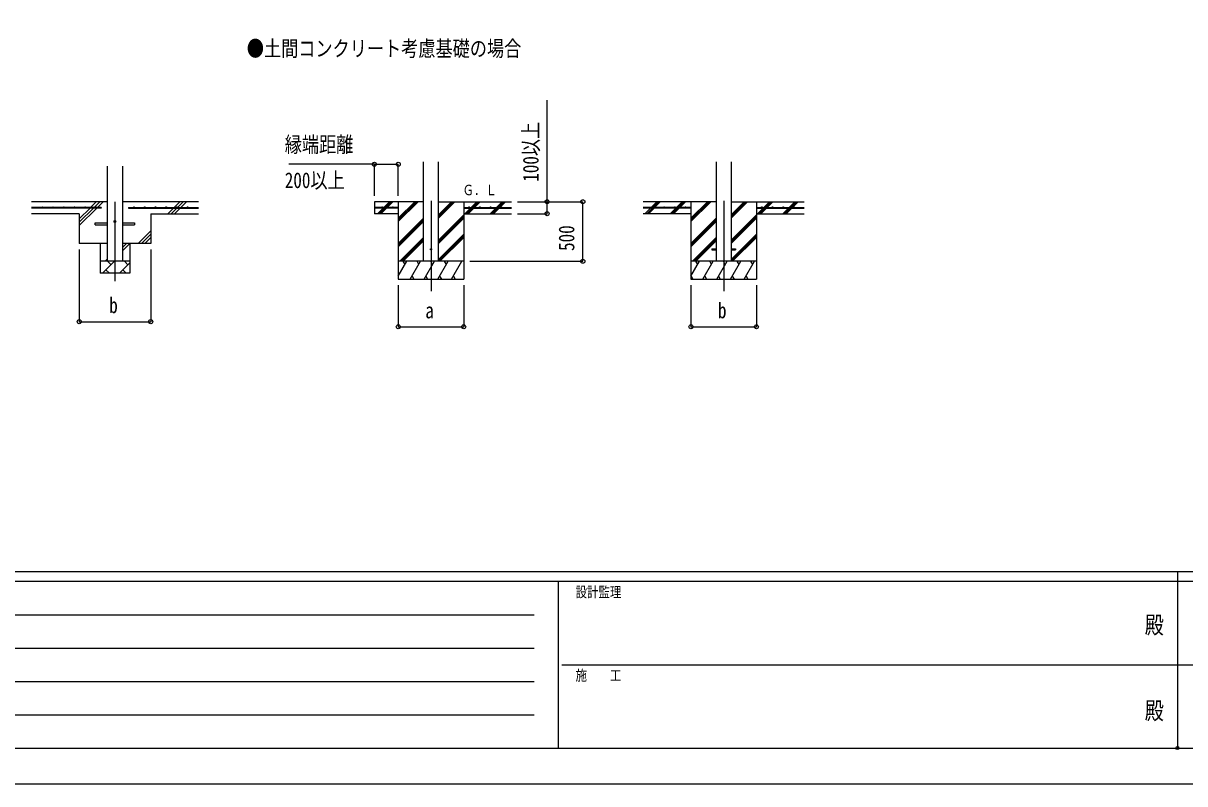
# Model space of a CAD drawing. Units: millimetres, scale not verified. Extents: x -16820 to 16820, y -11880 to 11880.
# Drawn here: x -9711 to 41, y -11880 to -5493 of the extents above; entities that cross this region are included whole.
import ezdxf
from ezdxf.enums import TextEntityAlignment as Align

# ---------------------------------------------------------------- set-up
doc = ezdxf.new("R2010")
doc.units = ezdxf.units.MM
doc.header["$LTSCALE"] = 50
doc.header["$PDMODE"] = 32
doc.header["$PDSIZE"] = 25
for name, color, linetype in [('0-2_USER1', 3, 'Continuous'), ('0-4_YKK_12', 2, 'Continuous'), ('0-5_YKK_13', 4, 'Continuous'), ('0-6_YKK_A1', 4, 'Continuous'), ('0-7_YKK_D', 6, 'Continuous'), ('0-8_YKK_ZWAK', 7, 'Continuous')]:
    doc.layers.add(name, color=color, linetype=linetype)
doc.styles.add('ＭＳ ゴシック', font='')
doc.styles.get('ＭＳ ゴシック').set_extended_font_data('MS Gothic')

msp = doc.modelspace()

# ---------------------------------------------------------------- linework, layer by layer
at = {"layer": '0-4_YKK_12'}
for p, q in [((-8940.78, -6992.29), (-8940.78, -7658.24)), ((-6287.32, -6983.08), (-6287.32, -7742.29)), ((-3829.93, -6983.08), (-3829.93, -7742.29))]:
    msp.add_line(p, q, dxfattribs=at)
at = {"layer": '0-5_YKK_13'}
for p, q in [((-9105.78, -7169.29), (-9003.28, -7169.29)), ((-9105.78, -7185.29), (-9105.78, -7169.29)), ((-9105.78, -7185.29), (-9003.28, -7185.29)), ((-8878.28, -7169.29), (-8775.78, -7169.29)), ((-8878.28, -7185.29), (-8775.78, -7185.29)), ((-8775.78, -7169.29), (-8775.78, -7185.29)), ((-3929.93, -7387.79), (-3929.93, -7396.79)), ((-3929.93, -7387.79), (-3892.43, -7387.79)), ((-3929.93, -7396.79), (-3892.43, -7396.79)), ((-3767.43, -7387.79), (-3729.93, -7387.79)), ((-3767.43, -7396.79), (-3729.93, -7396.79)), ((-3729.93, -7387.79), (-3729.93, -7396.79))]:
    msp.add_line(p, q, dxfattribs=at)
for centre, radius in [((-8940.78, -7157.29), 8), ((-6287.32, -7392.29), 5)]:
    msp.add_circle(centre, radius, dxfattribs=at)
at = {"layer": '0-6_YKK_A1'}
for p, q in [((-9003.28, -7492.29), (-9003.28, -6692.29)), ((-8878.28, -6692.29), (-8878.28, -7492.29)), ((-6349.82, -7492.29), (-6349.82, -6656.94)), ((-6224.82, -7492.29), (-6224.82, -6656.94)), ((-3892.43, -6655.94), (-3892.43, -7492.29)), ((-3767.43, -6655.94), (-3767.43, -7492.29)), ((-9003.28, -6992.29), (-9640.78, -6992.29)), ((-9144.85, -7039.79), (-9097.35, -6992.29)), ((-9116.56, -7039.79), (-9069.06, -6992.29)), ((-9088.28, -7039.79), (-9040.78, -6992.29)), ((-8240.78, -6992.29), (-8878.28, -6992.29)), ((-8444.85, -7039.79), (-8397.35, -6992.29)), ((-8416.56, -7039.79), (-8369.06, -6992.29)), ((-8388.28, -7039.79), (-8340.78, -6992.29)), ((-6683.36, -7039.79), (-6635.86, -6992.29)), ((-6669.21, -7039.79), (-6621.71, -6992.29)), ((-6655.07, -7039.79), (-6607.57, -6992.29)), ((-6562.32, -6992.29), (-6562.32, -7642.29)), ((-6562.32, -7159.17), (-6395.44, -6992.29)), ((-6562.32, -7145.03), (-6409.58, -6992.29)), ((-6562.32, -7130.89), (-6423.72, -6992.29)), ((-6224.82, -7130.04), (-6087.07, -6992.29)), ((-6224.82, -7115.9), (-6101.21, -6992.29)), ((-6224.82, -7101.75), (-6115.36, -6992.29)), ((-6224.82, -6992.29), (-5612.32, -6992.29)), ((-6012.32, -6992.29), (-6012.32, -7642.29)), ((-5950.72, -7039.79), (-5903.22, -6992.29)), ((-5936.58, -7039.79), (-5889.08, -6992.29)), ((-5922.44, -7039.79), (-5874.94, -6992.29)), ((-5738.59, -7039.79), (-5691.09, -6992.29)), ((-5724.45, -7039.79), (-5676.95, -6992.29)), ((-5710.31, -7039.79), (-5662.81, -6992.29)), ((-3892.43, -6992.29), (-4504.93, -6992.29)), ((-4438.1, -7039.79), (-4390.6, -6992.29)), ((-4419.1, -7034.93), (-4376.46, -6992.29)), ((-4409.81, -7039.79), (-4362.31, -6992.29)), ((-4225.97, -7039.79), (-4178.47, -6992.29)), ((-4211.83, -7039.79), (-4164.32, -6992.29)), ((-4197.68, -7039.79), (-4150.18, -6992.29)), ((-4104.93, -6992.29), (-4104.93, -7642.29)), ((-4104.93, -7159.17), (-3938.05, -6992.29)), ((-4104.93, -7145.03), (-3952.19, -6992.29)), ((-4104.93, -7130.89), (-3966.33, -6992.29)), ((-3767.43, -7130.04), (-3629.68, -6992.29)), ((-3767.43, -7115.9), (-3643.82, -6992.29)), ((-3767.43, -7101.75), (-3657.97, -6992.29)), ((-3767.43, -6992.29), (-3154.93, -6992.29)), ((-3554.93, -6992.29), (-3554.93, -7642.29)), ((-3493.34, -7039.79), (-3445.83, -6992.29)), ((-3479.19, -7039.79), (-3431.69, -6992.29)), ((-3465.05, -7039.79), (-3417.55, -6992.29)), ((-3281.2, -7039.79), (-3233.7, -6992.29)), ((-3267.06, -7039.79), (-3219.56, -6992.29)), ((-3252.92, -7039.79), (-3205.42, -6992.29)), ((-9055.78, -7039.79), (-9640.78, -7039.79)), ((-9055.78, -7044.79), (-9640.78, -7044.79)), ((-9240.78, -7092.29), (-9640.78, -7092.29)), ((-9240.78, -7192.29), (-9093.28, -7044.79)), ((-9240.78, -7135.72), (-9149.85, -7044.79)), ((-9240.78, -7164.01), (-9121.56, -7044.79)), ((-9240.78, -7092.29), (-9240.78, -7342.29)), ((-9055.78, -7039.79), (-9055.78, -7044.79)), ((-8825.78, -7039.79), (-8240.78, -7039.79)), ((-8825.78, -7039.79), (-8825.78, -7044.79)), ((-8825.78, -7044.79), (-8240.78, -7044.79)), ((-8640.78, -7092.29), (-8640.78, -7342.29)), ((-8640.78, -7092.29), (-8240.78, -7092.29)), ((-8497.35, -7092.29), (-8449.85, -7044.79)), ((-8469.06, -7092.29), (-8421.56, -7044.79)), ((-8440.78, -7092.29), (-8393.28, -7044.79)), ((-6562.32, -7039.79), (-6762.32, -7039.79)), ((-6562.32, -7044.79), (-6762.32, -7044.79)), ((-6562.32, -7092.29), (-6762.32, -7092.29)), ((-6734.45, -7090.89), (-6688.36, -7044.79)), ((-6721.71, -7092.29), (-6674.21, -7044.79)), ((-6707.57, -7092.29), (-6660.07, -7044.79)), ((-6562.32, -7039.79), (-6562.32, -7044.79)), ((-6224.82, -7313.88), (-6012.32, -7101.39)), ((-6224.82, -7328.03), (-6012.32, -7115.53)), ((-6012.32, -7039.79), (-5612.32, -7039.79)), ((-6012.32, -7039.79), (-6012.32, -7044.79)), ((-6012.32, -7044.79), (-5612.32, -7044.79)), ((-6012.32, -7092.29), (-5612.32, -7092.29)), ((-6003.22, -7092.29), (-5955.72, -7044.79)), ((-5989.08, -7092.29), (-5941.58, -7044.79)), ((-5974.94, -7092.29), (-5927.44, -7044.79)), ((-5791.09, -7092.29), (-5743.59, -7044.79)), ((-5776.95, -7092.29), (-5729.45, -7044.79)), ((-5762.81, -7092.29), (-5715.31, -7044.79)), ((-4104.93, -7039.79), (-4504.93, -7039.79)), ((-4104.93, -7044.79), (-4504.93, -7044.79)), ((-4104.93, -7092.29), (-4504.93, -7092.29)), ((-4490.6, -7092.29), (-4443.1, -7044.79)), ((-4476.46, -7092.29), (-4428.96, -7044.79)), ((-4462.32, -7092.29), (-4414.81, -7044.79)), ((-4423.96, -7039.79), (-4422.29, -7038.12)), ((-4277.06, -7090.89), (-4230.97, -7044.79)), ((-4264.33, -7092.29), (-4216.83, -7044.79)), ((-4250.18, -7092.29), (-4202.68, -7044.79)), ((-4104.93, -7039.79), (-4104.93, -7044.79)), ((-3767.43, -7313.88), (-3554.93, -7101.39)), ((-3767.43, -7328.03), (-3554.93, -7115.53)), ((-3554.93, -7039.79), (-3154.93, -7039.79)), ((-3554.93, -7039.79), (-3554.93, -7044.79)), ((-3554.93, -7044.79), (-3154.93, -7044.79)), ((-3554.93, -7092.29), (-3154.93, -7092.29)), ((-3545.84, -7092.29), (-3498.34, -7044.79)), ((-3531.69, -7092.29), (-3484.19, -7044.79)), ((-3517.55, -7092.29), (-3470.05, -7044.79)), ((-3333.7, -7092.29), (-3286.2, -7044.79)), ((-3319.56, -7092.29), (-3272.06, -7044.79)), ((-3305.42, -7092.29), (-3257.92, -7044.79)), ((-6562.32, -7343.02), (-6349.82, -7130.52)), ((-6562.32, -7357.16), (-6349.82, -7144.66)), ((-6562.32, -7371.3), (-6349.82, -7158.8)), ((-6224.82, -7342.17), (-6012.32, -7129.67)), ((-4104.93, -7343.02), (-3892.43, -7130.52)), ((-4104.93, -7357.16), (-3892.43, -7144.66)), ((-4104.93, -7371.3), (-3892.43, -7158.8)), ((-3767.43, -7342.17), (-3554.93, -7129.67)), ((-8747.35, -7342.29), (-8640.78, -7235.72)), ((-8719.06, -7342.29), (-8640.78, -7264.01)), ((-8690.78, -7342.29), (-8640.78, -7292.29)), ((-6549.46, -7492.29), (-6349.82, -7292.65)), ((-6535.32, -7492.29), (-6349.82, -7306.79)), ((-6224.82, -7476.01), (-6012.32, -7263.52)), ((-6224.82, -7490.16), (-6012.32, -7277.66)), ((-6212.81, -7492.29), (-6012.32, -7291.8)), ((-4092.07, -7492.29), (-3892.43, -7292.65)), ((-4077.93, -7492.29), (-3892.43, -7306.79)), ((-3767.43, -7476.01), (-3554.93, -7263.52)), ((-3767.43, -7490.16), (-3554.93, -7277.66)), ((-3755.42, -7492.29), (-3554.93, -7291.8)), ((-9003.28, -7342.29), (-9240.78, -7342.29)), ((-9065.78, -7342.29), (-9065.78, -7592.29)), ((-8878.28, -7403.96), (-8816.61, -7342.29)), ((-8878.28, -7375.67), (-8844.89, -7342.29)), ((-8640.78, -7342.29), (-8878.28, -7342.29)), ((-8815.78, -7342.29), (-8815.78, -7592.29)), ((-6521.18, -7492.29), (-6349.82, -7320.93)), ((-4063.79, -7492.29), (-3892.43, -7320.93)), ((-8815.78, -7492.29), (-9065.78, -7492.29)), ((-9045.04, -7592.29), (-8945.04, -7492.29)), ((-9023.18, -7492.29), (-9003.28, -7472.39)), ((-8973.6, -7520.84), (-9002.15, -7492.29)), ((-8903.62, -7592.29), (-8815.78, -7504.45)), ((-8832.17, -7520.84), (-8860.73, -7492.29)), ((-6012.32, -7492.29), (-6562.32, -7492.29)), ((-6562.32, -7617.74), (-6489.89, -7492.29)), ((-6504.89, -7518.27), (-6519.9, -7492.29)), ((-6461.02, -7642.29), (-6374.42, -7492.29)), ((-6389.42, -7518.27), (-6404.42, -7492.29)), ((-6345.55, -7642.29), (-6258.95, -7492.29)), ((-6273.95, -7518.27), (-6288.95, -7492.29)), ((-6230.08, -7642.29), (-6143.48, -7492.29)), ((-6158.48, -7518.27), (-6173.48, -7492.29)), ((-6114.61, -7642.29), (-6028.01, -7492.29)), ((-6058.01, -7492.29), (-6058.01, -7492.29)), ((-3554.93, -7492.29), (-4104.93, -7492.29)), ((-4104.93, -7617.74), (-4032.5, -7492.29)), ((-4047.5, -7518.27), (-4062.51, -7492.29)), ((-4003.64, -7642.29), (-3917.03, -7492.29)), ((-3932.03, -7518.27), (-3947.03, -7492.29)), ((-3888.17, -7642.29), (-3801.56, -7492.29)), ((-3816.56, -7518.27), (-3831.57, -7492.29)), ((-3772.7, -7642.29), (-3686.09, -7492.29)), ((-3701.09, -7518.27), (-3716.1, -7492.29)), ((-3657.23, -7642.29), (-3570.62, -7492.29)), ((-3585.62, -7518.27), (-3600.62, -7492.29)), ((-8815.78, -7592.29), (-9065.78, -7592.29)), ((-9016.49, -7563.74), (-8987.94, -7592.29)), ((-8875.07, -7563.74), (-8846.51, -7592.29)), ((-6562.32, -7642.29), (-6012.32, -7642.29)), ((-6446.03, -7616.31), (-6431.03, -7642.29)), ((-6330.56, -7616.31), (-6315.56, -7642.29)), ((-6215.08, -7616.31), (-6200.09, -7642.29)), ((-6099.62, -7616.31), (-6084.62, -7642.29)), ((-4104.93, -7642.29), (-3554.93, -7642.29)), ((-4104.11, -7616.31), (-4089.11, -7642.29)), ((-3988.64, -7616.31), (-3973.64, -7642.29)), ((-3873.17, -7616.31), (-3858.17, -7642.29)), ((-3757.7, -7616.31), (-3742.7, -7642.29)), ((-3642.23, -7616.31), (-3627.23, -7642.29))]:
    msp.add_line(p, q, dxfattribs=at)
msp.add_lwpolyline([(-6349.82, -6992.29), (-6762.32, -6992.29), (-6762.32, -7092.29)], dxfattribs=at)
for centre in [(-9550.78, -7037.29), (-9460.78, -7037.29), (-9370.78, -7037.29), (-9280.78, -7037.29), (-9190.78, -7037.29), (-9100.78, -7037.29), (-8780.78, -7037.29), (-8690.78, -7037.29), (-8600.78, -7037.29), (-8510.78, -7037.29), (-8420.78, -7037.29), (-8330.78, -7037.29), (-6697.32, -7037.29), (-6607.32, -7037.29), (-5967.32, -7037.29), (-5877.32, -7037.29), (-5787.32, -7037.29), (-5697.32, -7037.29), (-4419.93, -7037.29), (-4329.93, -7037.29), (-4239.93, -7037.29), (-4149.93, -7037.29), (-3509.93, -7037.29), (-3419.93, -7037.29), (-3329.93, -7037.29), (-3239.93, -7037.29)]:
    msp.add_circle(centre, 2.5, dxfattribs=at)
at = {"layer": '0-7_YKK_D'}
for p, q in [((-6762.32, -6677.03), (-7480.13, -6677.03)), ((-6762.32, -6942.29), (-6762.32, -6676.03)), ((-6762.32, -6677.03), (-6562.32, -6677.03)), ((-6562.32, -6942.29), (-6562.32, -6676.03)), ((-5562.32, -6992.29), (-5011.32, -6992.29)), ((-5562.32, -6992.29), (-5311.32, -6992.29)), ((-5012.32, -7492.29), (-5012.32, -6992.29)), ((-5562.32, -7092.29), (-5311.32, -7092.29)), ((-9240.78, -7392.29), (-9240.78, -8000.25)), ((-8640.78, -7392.29), (-8640.78, -8000.25)), ((-5962.32, -7492.29), (-5011.32, -7492.29)), ((-6562.32, -7692.29), (-6562.32, -8043.29)), ((-6012.32, -7692.29), (-6012.32, -8043.29)), ((-4104.93, -7692.29), (-4104.93, -8043.29)), ((-3554.93, -7692.29), (-3554.93, -8043.29)), ((-9240.78, -7999.25), (-8640.78, -7999.25)), ((-6562.32, -8042.29), (-6012.32, -8042.29)), ((-4104.93, -8042.29), (-3554.93, -8042.29))]:
    msp.add_line(p, q, dxfattribs=at)
msp.add_lwpolyline([(-5312.32, -7092.29), (-5312.32, -6992.29), (-5312.32, -6139.49)], dxfattribs=at)
for centre in [(-6762.32, -6677.03), (-6562.32, -6677.03), (-5312.32, -6992.29), (-5012.32, -6992.29), (-5312.32, -7092.29), (-5012.32, -7492.29), (-9240.78, -7999.25), (-8640.78, -7999.25), (-6562.32, -8042.29), (-6012.32, -8042.29), (-4104.93, -8042.29), (-3554.93, -8042.29)]:
    msp.add_circle(centre, 17, dxfattribs=at)
at = {"layer": '0-8_YKK_ZWAK'}
for p, q in [((15580.08, -10100), (-15619.92, -10100)), ((15580.08, -10100), (-15619.92, -10100)), ((-19.92, -10100), (-19.92, -11580)), ((-19.92, -10100), (-19.92, -11580)), ((-5219.92, -10180), (-15619.92, -10180)), ((-5219.92, -10180), (-15619.92, -10180)), ((-5219.92, -10180), (-5219.92, -11580)), ((-19.92, -10180), (-5219.92, -10180)), ((-5219.92, -10180), (-5219.92, -11580)), ((-19.92, -10180), (-5219.92, -10180)), ((5180.08, -10180), (-19.92, -10180)), ((5180.08, -10180), (-19.92, -10180)), ((-15449.92, -10460), (-5419.92, -10460)), ((-15449.92, -10460), (-5419.92, -10460)), ((-15449.92, -10740), (-5419.92, -10740)), ((-15449.92, -10740), (-5419.92, -10740)), ((-5189.92, -10880), (-19.92, -10880)), ((-5189.92, -10880), (-19.92, -10880)), ((-19.92, -10880), (5180.08, -10880)), ((-19.92, -10880), (5180.08, -10880)), ((-15449.92, -11020), (-5419.92, -11020)), ((-15449.92, -11020), (-5419.92, -11020)), ((-15449.92, -11300), (-5419.92, -11300)), ((-15449.92, -11300), (-5419.92, -11300)), ((-15619.92, -11580), (-5219.92, -11580)), ((-15619.92, -11580), (-5219.92, -11580)), ((-5219.92, -11580), (-19.92, -11580)), ((-5219.92, -11580), (-19.92, -11580)), ((-19.92, -11580), (5180.08, -11580)), ((-19.92, -11580), (5180.08, -11580))]:
    msp.add_line(p, q, dxfattribs=at)
msp.add_lwpolyline([(-16820, -11880), (16820, -11880), (16820, 11880), (-16820, 11880)], close=True, dxfattribs=at)
msp.add_lwpolyline([(-16820, -11880), (16820, -11880), (16820, 11880), (-16820, 11880)], close=True, dxfattribs=at)
msp.add_point((-19.92, -11580), dxfattribs=at)

# ---------------------------------------------------------------- texts
at = {"layer": '0-2_USER1', "style": 'ＭＳ ゴシック', "width": 0.8}
msp.add_text('●土間コンクリート考慮基礎の場合', height=132, dxfattribs=at).set_placement((-7833.8, -5810.85), align=Align.BOTTOM_LEFT)
at = {"layer": '0-6_YKK_A1', "style": 'ＭＳ ゴシック', "width": 0.8}
msp.add_text('Ｇ．Ｌ', height=87.98, dxfattribs=at).set_placement((-6022.41, -6963.84), align=Align.BOTTOM_LEFT)
at = {"layer": '0-7_YKK_D', "style": 'ＭＳ ゴシック', "width": 0.8}
for s, p in [('100以上', (-5344.32, -6824.29)), ('500', (-5044.32, -7405.49))]:
    msp.add_text(s, height=132, rotation=90, dxfattribs=at).set_placement(p, align=Align.BOTTOM_LEFT)
for s, p in [('縁端距離', (-7515.12, -6617.03)), ('200以上', (-7515.12, -6917.03)), ('b', (-8988.78, -7967.25)), ('a', (-6335.32, -8010.29)), ('b', (-3877.93, -8010.29))]:
    msp.add_text(s, height=132, dxfattribs=at).set_placement(p, align=Align.BOTTOM_LEFT)
at = {"layer": '0-8_YKK_ZWAK', "style": 'ＭＳ ゴシック', "width": 0.8}
for s, height, p in [('設計監理', 87.98, (-5073.25, -10340)), ('設計監理', 87.98, (-5073.25, -10340)), ('殿', 146.6, (-294.67, -10663.33)), ('殿', 146.6, (-294.67, -10663.33)), ('施\u3000\u3000工', 87.98, (-5073.25, -11040)), ('施\u3000\u3000工', 87.98, (-5073.25, -11040)), ('殿', 146.6, (-294.67, -11383.33)), ('殿', 146.6, (-294.67, -11383.33))]:
    msp.add_text(s, height=height, dxfattribs=at).set_placement(p, align=Align.BOTTOM_LEFT)

doc.saveas('drawing.dxf')
